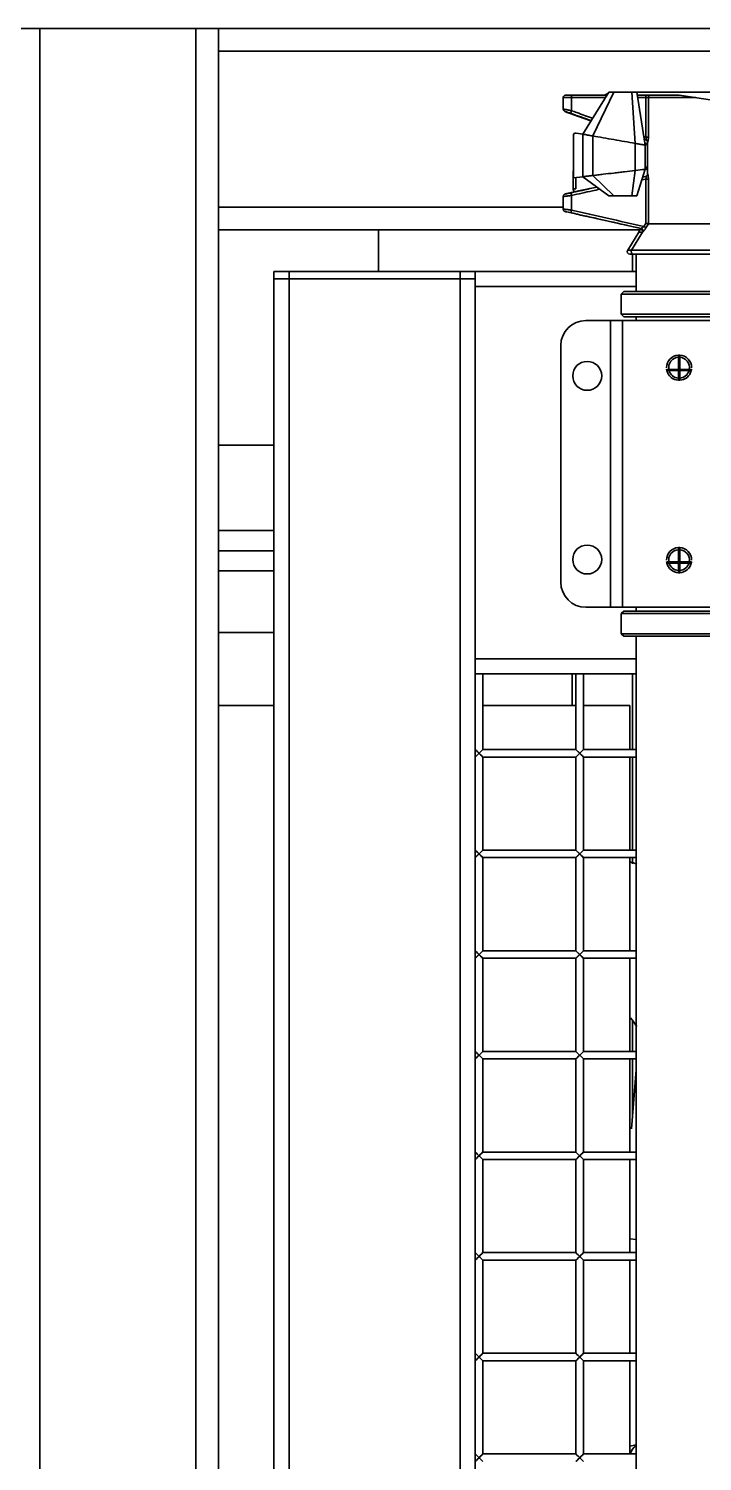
# Model space of a CAD drawing. Header units: millimetres. Extents: x 32496 to 166256, y 3504 to 23939.
# Drawn here: x 46754 to 47021, y 17153 to 17722 of the extents above; entities that cross this region are included whole.
import ezdxf

# ---------------------------------------------------------------- set-up
doc = ezdxf.new("R2010")
doc.units = ezdxf.units.MM
doc.layers.get('0').update_dxf_attribs({"lineweight": 35})

msp = doc.modelspace()

# ---------------------------------------------------------------- linework, layer by layer
at = {"linetype": 'Continuous'}
for p, q in [((52008.64, 17722.349), (40048.64, 17722.349)), ((46758.14, 17722.349), (46758.14, 15203.349)), ((46820.14, 17722.349), (46820.14, 15203.349)), ((46829.14, 17642.349), (46829.14, 17722.349)), ((47751.64, 17713.349), (46829.14, 17713.349)), ((46966.14, 17690.356), (46966.14, 17694.949)), ((46966.14, 17694.949), (46982.842, 17694.949)), ((46967.14, 17695.949), (46983.461, 17695.949)), ((46969.441, 17694.949), (46969.441, 17689.734)), ((46973.838, 17680.413), (46984.187, 17697.12)), ((46977.809, 17679.717), (46986.206, 17697.15)), ((46984.187, 17697.12), (46984.206, 17697.15)), ((46984.206, 17697.15), (46995.397, 17697.15)), ((46994.706, 17676.755), (46993.397, 17697.15)), ((46998.706, 17676.054), (46995.397, 17697.15)), ((47029.236, 17697.147), (46995.397, 17697.149)), ((46998.706, 17676.06), (46995.398, 17697.15)), ((46995.585, 17695.949), (47012.065, 17695.949)), ((46995.742, 17694.949), (47018.831, 17694.949)), ((46998.969, 17694.949), (46998.969, 17679.256)), ((46999.953, 17679.256), (46999.953, 17694.949)), ((47012.213, 17695.938), (47040.908, 17691.649)), ((46967.338, 17689.194), (46967.357, 17689.188)), ((46967.357, 17689.188), (46972.11, 17687.492)), ((46972.11, 17687.492), (46977.142, 17685.748)), ((46970.14, 17663.061), (46970.14, 17679.871)), ((46971.312, 17680.855), (46973.838, 17680.413)), ((46973.838, 17680.413), (46973.838, 17663.498)), ((46977.809, 17663.968), (46977.809, 17679.717)), ((46994.706, 17676.755), (46994.706, 17665.965)), ((46998.159, 17679.539), (46998.969, 17679.256)), ((46999.007, 17678.182), (46998.336, 17678.414)), ((46998.338, 17678.4), (46998.967, 17678.182)), ((46998.586, 17676.822), (46999.64, 17676.637)), ((46998.706, 17666.438), (46998.706, 17676.054)), ((46998.742, 17676.047), (46998.706, 17676.054)), ((46999.007, 17678.182), (46998.967, 17678.182)), ((46999.953, 17679.256), (46998.969, 17679.256)), ((46999.64, 17677.237), (46999.64, 17664.556)), ((46999.64, 17677.237), (46999.678, 17677.237)), ((46970.14, 17666.003), (46970.06, 17665.782)), ((46970.06, 17658.851), (46970.06, 17665.782)), ((46993.397, 17655.849), (46994.707, 17665.965)), ((46994.706, 17665.965), (46998.706, 17666.438)), ((46995.397, 17655.849), (46998.706, 17666.438)), ((46995.398, 17655.849), (46998.706, 17666.435)), ((46998.575, 17666.423), (46998.758, 17666.444)), ((46998.758, 17666.444), (46999.64, 17666.549)), ((46999.677, 17664.556), (46999.64, 17664.556)), ((46973.838, 17663.498), (46970.14, 17663.061)), ((46971.06, 17658.633), (46971.06, 17663.17)), ((46972.227, 17657.827), (46979.418, 17659.381)), ((46984.206, 17655.849), (46973.838, 17663.498)), ((46986.206, 17655.849), (46977.809, 17663.968)), ((46998.97, 17662.569), (46997.388, 17662.224)), ((46997.735, 17663.329), (46998.89, 17663.578)), ((46997.738, 17663.338), (46998.851, 17663.578)), ((46998.851, 17663.578), (46998.89, 17663.578)), ((46998.969, 17662.571), (46998.969, 17645.03)), ((46998.969, 17662.571), (46999.953, 17662.571)), ((46999.953, 17644.75), (46999.953, 17662.571)), ((46966.14, 17650.621), (46966.14, 17655.654)), ((46967.46, 17656.768), (46967.358, 17656.745)), ((46969.97, 17657.334), (46967.46, 17656.768)), ((46967.473, 17656.771), (46967.46, 17656.768)), ((46972.225, 17657.827), (46967.473, 17656.771)), ((46969.442, 17656.042), (46969.442, 17650.224)), ((46972.229, 17657.828), (46969.97, 17657.334)), ((46984.206, 17655.849), (46995.397, 17655.849)), ((46966.14, 17651.349), (46829.14, 17651.349)), ((46967.455, 17649.505), (46969.852, 17648.952)), ((46967.455, 17649.504), (46967.468, 17649.502)), ((46967.468, 17649.502), (46972.221, 17648.422)), ((46969.852, 17648.952), (46972.224, 17648.421)), ((46972.222, 17648.421), (46996.984, 17642.951)), ((46829.14, 17642.349), (46829.14, 15283.349)), ((46997.688, 17642.349), (46829.14, 17642.349)), ((46892.64, 17642.349), (46892.64, 17625.849)), ((46996.121, 17641.452), (46991.722, 17634.271)), ((46993.222, 17634.271), (46997.621, 17641.452)), ((46997.621, 17641.452), (46996.121, 17641.452)), ((46997.02, 17642.951), (46996.984, 17642.951)), ((46997.621, 17641.452), (46997.656, 17641.452)), ((47024.64, 17644.749), (46999.96, 17644.749)), ((46991.722, 17634.271), (46993.222, 17634.271)), ((46994.075, 17632.749), (46992.575, 17632.749)), ((47031.057, 17634.271), (46993.222, 17634.271)), ((46993.64, 17632.749), (46993.64, 17625.849)), ((47030.205, 17632.749), (46994.075, 17632.749)), ((46995.14, 17632.749), (46995.14, 17617.849)), ((46851.14, 17625.849), (46851.14, 17622.849)), ((46851.14, 17625.849), (46931.14, 17625.849)), ((46857.14, 17622.849), (46857.14, 17625.849)), ((46925.14, 17625.849), (46925.14, 17622.849)), ((46931.14, 17465.849), (46931.14, 17625.849)), ((46995.14, 17625.849), (46931.14, 17625.849)), ((46851.14, 17622.849), (46851.14, 15302.849)), ((46851.14, 17622.849), (46931.14, 17622.849)), ((46851.14, 17622.849), (46931.14, 17622.849)), ((46857.14, 15302.849), (46857.14, 17622.849)), ((46925.14, 17622.849), (46925.14, 15302.849)), ((46931.14, 17619.849), (46995.14, 17619.849)), ((46989.14, 17616.849), (46990.14, 17617.849)), ((46989.14, 17608.849), (46989.14, 17616.849)), ((46989.14, 17616.849), (47035.14, 17616.849)), ((46990.14, 17617.849), (47034.14, 17617.849)), ((47035.14, 17608.849), (46989.14, 17608.849)), ((46989.14, 17608.849), (46990.14, 17607.849)), ((47034.14, 17607.849), (46990.14, 17607.849)), ((46995.14, 17607.849), (46995.14, 17606.349)), ((46975.14, 17606.349), (47049.14, 17606.349)), ((46984.84, 17606.349), (46984.84, 17492.349)), ((46989.64, 17606.349), (46989.64, 17492.349)), ((46965.14, 17596.349), (46965.14, 17502.349)), ((47011.89, 17586.927), (47011.89, 17592.592)), ((47012.14, 17582.599), (47012.14, 17592.599)), ((47012.14, 17582.599), (47012.14, 17592.599)), ((47012.39, 17592.592), (47012.39, 17586.927)), ((47007.225, 17586.677), (47007.225, 17586.927)), ((47007.225, 17586.927), (47011.89, 17586.927)), ((47007.279, 17586.427), (47011.89, 17586.427)), ((47011.89, 17582.605), (47011.89, 17586.427)), ((47012.39, 17586.927), (47017.054, 17586.927)), ((47012.39, 17586.427), (47012.39, 17582.605)), ((47012.39, 17586.427), (47017.001, 17586.427)), ((47017.054, 17586.927), (47017.054, 17586.677)), ((46829.14, 17556.849), (46851.14, 17556.849)), ((46829.14, 17522.849), (46851.14, 17522.849)), ((47011.89, 17510.427), (47011.89, 17516.092)), ((47012.14, 17506.099), (47012.14, 17516.099)), ((47012.14, 17506.099), (47012.14, 17516.099)), ((47012.39, 17516.092), (47012.39, 17510.427)), ((46829.14, 17514.849), (46851.14, 17514.849)), ((47007.225, 17510.177), (47007.225, 17510.427)), ((47007.225, 17510.427), (47011.89, 17510.427)), ((47012.39, 17510.427), (47017.054, 17510.427)), ((47017.054, 17510.427), (47017.054, 17510.177)), ((46829.14, 17506.849), (46851.14, 17506.849)), ((47007.279, 17509.927), (47011.89, 17509.927)), ((47011.89, 17506.105), (47011.89, 17509.927)), ((47012.39, 17509.927), (47012.39, 17506.105)), ((47012.39, 17509.927), (47017.001, 17509.927)), ((47049.14, 17492.349), (46975.14, 17492.349)), ((46989.14, 17489.849), (46990.14, 17490.849)), ((46989.14, 17481.849), (46989.14, 17489.849)), ((46989.14, 17489.849), (47035.14, 17489.849)), ((46990.14, 17490.849), (47034.14, 17490.849)), ((46995.14, 17492.349), (46995.14, 17490.849)), ((46829.14, 17482.349), (46851.14, 17482.349)), ((47035.14, 17481.849), (46989.14, 17481.849)), ((46989.14, 17481.849), (46990.14, 17480.849)), ((47034.14, 17480.849), (46990.14, 17480.849)), ((46995.14, 17480.849), (46995.14, 16549.849)), ((46995.14, 17471.849), (46931.14, 17471.849)), ((46931.14, 16562.849), (46931.14, 17465.849)), ((46931.14, 17465.849), (46995.14, 17465.849)), ((46934.14, 17465.849), (46934.14, 17435.849)), ((46969.64, 17465.849), (46969.64, 17453.349)), ((46971.14, 17465.849), (46971.14, 17435.849)), ((46974.14, 17465.849), (46974.14, 17435.849)), ((46993.64, 17465.849), (46993.64, 17435.849)), ((46851.14, 17453.349), (46829.14, 17453.349)), ((46971.14, 17453.349), (46934.14, 17453.349)), ((46992.64, 17453.349), (46974.14, 17453.349)), ((46992.64, 17435.849), (46992.64, 17453.349)), ((46931.14, 17432.849), (46934.14, 17435.849)), ((46931.14, 17435.849), (46932.64, 17434.349)), ((46934.14, 17432.849), (46932.64, 17434.349)), ((46934.14, 17435.849), (46971.14, 17435.849)), ((46934.14, 17432.849), (46934.14, 17395.849)), ((46934.14, 17432.849), (46971.14, 17432.849)), ((46971.14, 17432.849), (46974.14, 17435.849)), ((46971.14, 17435.849), (46972.64, 17434.349)), ((46971.14, 17432.849), (46971.14, 17395.849)), ((46974.14, 17432.849), (46972.64, 17434.349)), ((46974.14, 17435.849), (46995.14, 17435.849)), ((46974.14, 17432.849), (46974.14, 17395.849)), ((46974.14, 17432.849), (46995.14, 17432.849)), ((46992.64, 17395.849), (46992.64, 17432.849)), ((46993.64, 17432.849), (46993.64, 17395.849)), ((46931.14, 17392.849), (46934.14, 17395.849)), ((46931.14, 17395.849), (46932.64, 17394.349)), ((46934.14, 17392.849), (46932.64, 17394.349)), ((46934.14, 17395.849), (46971.14, 17395.849)), ((46934.14, 17392.849), (46934.14, 17355.849)), ((46934.14, 17392.849), (46971.14, 17392.849)), ((46971.14, 17392.849), (46974.14, 17395.849)), ((46971.14, 17395.849), (46972.64, 17394.349)), ((46971.14, 17392.849), (46971.14, 17355.849)), ((46974.14, 17392.849), (46972.64, 17394.349)), ((46974.14, 17395.849), (46995.14, 17395.849)), ((46974.14, 17392.849), (46974.14, 17355.849)), ((46974.14, 17392.849), (46995.14, 17392.849)), ((46992.64, 17355.849), (46992.64, 17392.849)), ((46993.64, 17392.849), (46993.64, 17390.442)), ((46931.14, 17352.849), (46934.14, 17355.849)), ((46931.14, 17355.849), (46932.64, 17354.349)), ((46934.14, 17352.849), (46932.64, 17354.349)), ((46934.14, 17355.849), (46971.14, 17355.849)), ((46934.14, 17352.849), (46934.14, 17315.849)), ((46934.14, 17352.849), (46971.14, 17352.849)), ((46971.14, 17352.849), (46974.14, 17355.849)), ((46971.14, 17355.849), (46972.64, 17354.349)), ((46971.14, 17352.849), (46971.14, 17315.849)), ((46974.14, 17352.849), (46972.64, 17354.349)), ((46974.14, 17355.849), (46995.14, 17355.849)), ((46974.14, 17352.849), (46974.14, 17315.849)), ((46974.14, 17352.849), (46995.14, 17352.849)), ((46992.64, 17315.849), (46992.64, 17352.849)), ((46993.64, 17327.943), (46993.64, 17315.849)), ((46931.14, 17312.849), (46934.14, 17315.849)), ((46931.14, 17315.849), (46932.64, 17314.349)), ((46934.14, 17312.849), (46932.64, 17314.349)), ((46934.14, 17315.849), (46971.14, 17315.849)), ((46934.14, 17312.849), (46934.14, 17275.849)), ((46934.14, 17312.849), (46971.14, 17312.849)), ((46971.14, 17312.849), (46974.14, 17315.849)), ((46971.14, 17315.849), (46974.14, 17312.849)), ((46971.14, 17312.849), (46971.14, 17275.849)), ((46974.14, 17315.849), (46995.14, 17315.849)), ((46974.14, 17312.849), (46974.14, 17275.849)), ((46974.14, 17312.849), (46995.14, 17312.849)), ((46992.64, 17275.849), (46992.64, 17312.849)), ((46993.64, 17312.849), (46993.64, 17290.682)), ((46993.201, 17285.07), (46995.036, 17308.522)), ((46931.14, 17272.849), (46934.14, 17275.849)), ((46931.14, 17275.849), (46934.14, 17272.849)), ((46934.14, 17275.849), (46971.14, 17275.849)), ((46934.14, 17272.849), (46934.14, 17235.849)), ((46934.14, 17272.849), (46971.14, 17272.849)), ((46971.14, 17272.849), (46974.14, 17275.849)), ((46971.14, 17275.849), (46974.14, 17272.849)), ((46971.14, 17272.849), (46971.14, 17235.849)), ((46974.14, 17275.849), (46995.14, 17275.849)), ((46974.14, 17272.849), (46974.14, 17235.849)), ((46974.14, 17272.849), (46995.14, 17272.849)), ((46992.64, 17235.849), (46992.64, 17272.849)), ((46992.64, 17241.401), (46995.14, 17241.112)), ((46931.14, 17232.849), (46934.14, 17235.849)), ((46931.14, 17235.849), (46934.14, 17232.849)), ((46934.14, 17235.849), (46971.14, 17235.849)), ((46934.14, 17232.849), (46934.14, 17195.849)), ((46934.14, 17232.849), (46971.14, 17232.849)), ((46971.14, 17232.849), (46974.14, 17235.849)), ((46971.14, 17235.849), (46974.14, 17232.849)), ((46971.14, 17232.849), (46971.14, 17195.849)), ((46974.14, 17235.849), (46995.14, 17235.849)), ((46974.14, 17232.849), (46974.14, 17195.849)), ((46974.14, 17232.849), (46995.14, 17232.849)), ((46992.64, 17195.849), (46992.64, 17232.849)), ((46931.14, 17192.849), (46934.14, 17195.849)), ((46931.14, 17195.849), (46934.14, 17192.849)), ((46934.14, 17195.849), (46971.14, 17195.849)), ((46934.14, 17192.849), (46934.14, 17155.849)), ((46934.14, 17192.849), (46971.14, 17192.849)), ((46971.14, 17192.849), (46974.14, 17195.849)), ((46971.14, 17195.849), (46974.14, 17192.849)), ((46971.14, 17192.849), (46971.14, 17155.849)), ((46974.14, 17195.849), (46995.14, 17195.849)), ((46974.14, 17192.849), (46974.14, 17155.849)), ((46974.14, 17192.849), (46995.14, 17192.849)), ((46992.64, 17155.849), (46992.64, 17192.849)), ((46992.64, 17158.981), (46995.14, 17159.467)), ((46931.14, 17152.849), (46934.14, 17155.849)), ((46931.14, 17155.849), (46934.14, 17152.849)), ((46934.14, 17155.849), (46971.14, 17155.849)), ((46971.14, 17152.849), (46974.14, 17155.849)), ((46971.14, 17155.849), (46974.14, 17152.849)), ((46974.14, 17155.849), (46995.14, 17155.849))]:
    msp.add_line(p, q, dxfattribs=at)
for points in [[(46966.14, 17690.356), (46966.143, 17690.281), (46966.192, 17690.037), (46966.292, 17689.824), (46966.433, 17689.647), (46966.584, 17689.522), (46966.71, 17689.447), (46966.809, 17689.4), (46966.916, 17689.355), (46967.054, 17689.301), (46967.236, 17689.232), (46967.338, 17689.194)], [(46967.338, 17689.194), (46970.081, 17688.203), (46972.112, 17687.492)], [(46994.706, 17665.965), (46995.753, 17666.089), (46996.721, 17666.204)], [(46997.553, 17666.302), (46998.175, 17666.376), (46998.575, 17666.423)], [(46967.358, 17656.745), (46967.184, 17656.704), (46967.055, 17656.672), (46966.956, 17656.646), (46966.87, 17656.621), (46966.765, 17656.583), (46966.631, 17656.516), (46966.492, 17656.416), (46966.364, 17656.285), (46966.254, 17656.119), (46966.176, 17655.922), (46966.141, 17655.702), (46966.14, 17655.654)], [(46966.14, 17650.621), (46966.141, 17650.575), (46966.175, 17650.356), (46966.253, 17650.159), (46966.361, 17649.993), (46966.488, 17649.862), (46966.626, 17649.762), (46966.759, 17649.694), (46966.864, 17649.656), (46966.951, 17649.63), (46967.051, 17649.603), (46967.183, 17649.57), (46967.36, 17649.527), (46967.455, 17649.505)], [(46932.64, 17434.349), (46932.049, 17433.758), (46931.579, 17433.288), (46931.254, 17432.963)], [(46931.255, 17435.733), (46931.57, 17435.418), (46932.06, 17434.929), (46933.229, 17433.759)], [(46932.64, 17434.349), (46933.227, 17434.936), (46933.702, 17435.411), (46934.025, 17435.734)], [(46934.024, 17432.965), (46933.701, 17433.287), (46933.229, 17433.759)], [(46972.64, 17434.349), (46972.049, 17433.758), (46971.579, 17433.288), (46971.254, 17432.963)], [(46971.255, 17435.733), (46971.57, 17435.418), (46972.06, 17434.929), (46973.229, 17433.759)], [(46972.64, 17434.349), (46973.227, 17434.936), (46973.702, 17435.411), (46974.025, 17435.734)], [(46974.024, 17432.965), (46973.701, 17433.287), (46973.229, 17433.759)], [(46932.64, 17394.349), (46932.049, 17393.758), (46931.579, 17393.288), (46931.254, 17392.963)], [(46931.255, 17395.733), (46931.57, 17395.418), (46932.06, 17394.929), (46933.229, 17393.759)], [(46932.64, 17394.349), (46933.227, 17394.936), (46933.702, 17395.411), (46934.025, 17395.734)], [(46934.024, 17392.965), (46933.701, 17393.287), (46933.229, 17393.759)], [(46972.64, 17394.349), (46972.049, 17393.758), (46971.579, 17393.288), (46971.254, 17392.963)], [(46971.255, 17395.733), (46971.57, 17395.418), (46972.06, 17394.929), (46973.229, 17393.759)], [(46972.64, 17394.349), (46973.227, 17394.936), (46973.702, 17395.411), (46974.025, 17395.734)], [(46974.024, 17392.965), (46973.701, 17393.287), (46973.229, 17393.759)], [(46932.64, 17354.349), (46932.049, 17353.758), (46931.579, 17353.288), (46931.254, 17352.963)], [(46931.255, 17355.733), (46931.57, 17355.418), (46932.06, 17354.929), (46933.229, 17353.759)], [(46932.64, 17354.349), (46933.227, 17354.936), (46933.702, 17355.411), (46934.025, 17355.734)], [(46934.024, 17352.965), (46933.701, 17353.287), (46933.229, 17353.759)], [(46972.64, 17354.349), (46972.049, 17353.758), (46971.579, 17353.288), (46971.254, 17352.963)], [(46971.255, 17355.733), (46971.57, 17355.418), (46972.06, 17354.929), (46973.229, 17353.759)], [(46972.64, 17354.349), (46973.227, 17354.936), (46973.702, 17355.411), (46974.025, 17355.734)], [(46974.024, 17352.965), (46973.701, 17353.287), (46973.229, 17353.759)], [(46932.64, 17314.349), (46932.049, 17313.758), (46931.579, 17313.288), (46931.254, 17312.963)], [(46931.255, 17315.733), (46931.57, 17315.418), (46932.06, 17314.929), (46933.229, 17313.759)], [(46932.64, 17314.349), (46933.227, 17314.936), (46933.702, 17315.411), (46934.025, 17315.734)], [(46934.024, 17312.965), (46933.701, 17313.287), (46933.229, 17313.759)], [(46971.14, 17315.849), (46971.57, 17315.418), (46972.06, 17314.929), (46973.229, 17313.759)], [(46972.64, 17314.349), (46972.049, 17313.758), (46971.579, 17313.288), (46971.254, 17312.963)], [(46972.64, 17314.349), (46973.227, 17314.936), (46973.702, 17315.411), (46974.025, 17315.734)], [(46974.024, 17312.965), (46973.701, 17313.287), (46973.229, 17313.759)], [(46931.14, 17275.849), (46931.57, 17275.418), (46932.06, 17274.929), (46933.229, 17273.759)], [(46932.64, 17274.349), (46932.049, 17273.758), (46931.579, 17273.288), (46931.254, 17272.963)], [(46932.64, 17274.349), (46933.227, 17274.936), (46933.702, 17275.411), (46934.025, 17275.734)], [(46934.024, 17272.965), (46933.701, 17273.287), (46933.229, 17273.759)], [(46971.14, 17275.849), (46971.57, 17275.418), (46972.06, 17274.929), (46973.229, 17273.759)], [(46972.64, 17274.349), (46972.049, 17273.758), (46971.579, 17273.288), (46971.254, 17272.963)], [(46972.64, 17274.349), (46973.227, 17274.936), (46973.702, 17275.411), (46974.025, 17275.734)], [(46974.024, 17272.965), (46973.701, 17273.287), (46973.229, 17273.759)], [(46931.14, 17235.849), (46931.57, 17235.418), (46932.06, 17234.929), (46933.229, 17233.759)], [(46932.64, 17234.349), (46932.049, 17233.758), (46931.579, 17233.288), (46931.254, 17232.963)], [(46932.64, 17234.349), (46933.227, 17234.936), (46933.702, 17235.411), (46934.025, 17235.734)], [(46934.024, 17232.965), (46933.701, 17233.287), (46933.229, 17233.759)], [(46971.14, 17235.849), (46971.57, 17235.418), (46972.06, 17234.929), (46973.229, 17233.759)], [(46972.64, 17234.349), (46972.049, 17233.758), (46971.579, 17233.288), (46971.254, 17232.963)], [(46972.64, 17234.349), (46973.227, 17234.936), (46973.702, 17235.411), (46974.025, 17235.734)], [(46974.024, 17232.965), (46973.701, 17233.287), (46973.229, 17233.759)], [(46931.14, 17195.849), (46931.57, 17195.418), (46932.06, 17194.929), (46933.229, 17193.759)], [(46932.64, 17194.349), (46932.049, 17193.758), (46931.579, 17193.288), (46931.254, 17192.963)], [(46932.64, 17194.349), (46933.227, 17194.936), (46933.702, 17195.411), (46934.025, 17195.734)], [(46934.024, 17192.965), (46933.701, 17193.287), (46933.229, 17193.759)], [(46971.14, 17195.849), (46971.57, 17195.418), (46972.06, 17194.929), (46973.229, 17193.759)], [(46972.64, 17194.349), (46972.049, 17193.758), (46971.579, 17193.288), (46971.254, 17192.963)], [(46972.64, 17194.349), (46973.227, 17194.936), (46973.702, 17195.411), (46974.025, 17195.734)], [(46974.024, 17192.965), (46973.701, 17193.287), (46973.229, 17193.759)], [(46931.14, 17155.849), (46931.57, 17155.418), (46932.06, 17154.929), (46933.229, 17153.759)], [(46932.64, 17154.349), (46932.049, 17153.758), (46931.579, 17153.288), (46931.254, 17152.963)], [(46932.64, 17154.349), (46933.227, 17154.936), (46933.702, 17155.411), (46934.025, 17155.734)], [(46934.024, 17152.965), (46933.701, 17153.287), (46933.229, 17153.759)], [(46971.14, 17155.849), (46971.57, 17155.418), (46972.06, 17154.929), (46973.229, 17153.759)], [(46972.64, 17154.349), (46972.049, 17153.758), (46971.579, 17153.288), (46971.254, 17152.963)], [(46972.64, 17154.349), (46973.227, 17154.936), (46973.702, 17155.411), (46974.025, 17155.734)], [(46974.024, 17152.965), (46973.701, 17153.287), (46973.229, 17153.759)]]:
    msp.add_lwpolyline(points, dxfattribs=at)
for centre in [(46975.64, 17584.349), (46975.64, 17511.349)]:
    msp.add_circle(centre, 5.75, dxfattribs=at)
for centre, radius, start, end in [((46967.14, 17694.949), 1, 90, 180), ((46986.953, 17689.15), 8, 113.17098, 121.38729), ((47012.065, 17694.949), 1, 81.5, 90), ((46971.14, 17679.871), 1, 80.0579, 180), ((46998.64, 17677.237), 1, 0, 70.88027), ((46998.64, 17664.556), 1, 282.18863, 0), ((46973.06, 17658.851), 3, 179.99658, 208.27883), ((46995.268, 17641.975), 1, 328.51253, 22.14898), ((46996.768, 17641.975), 1, 328.51253, 77.54283), ((47651.42, 17231.61), 772.405, 147.639916, 147.753974), ((47742.226, 17180.426), 875.531, 147.972082, 148.09093), ((46992.575, 17633.749), 1, 148.51253, 270), ((46994.075, 17633.749), 1, 148.51253, 270), ((46975.14, 17596.349), 10, 90, 180), ((47012.14, 17587.599), 5, 92.86653, 180), ((47012.14, 17587.599), 4.134, 93.46705, 189.34743), ((47012.14, 17587.599), 4, 90, 93.58433), ((47012.14, 17587.599), 5, 87.15019, 92.84025), ((47012.14, 17587.599), 4, 86.41459, 90), ((47012.14, 17587.599), 5, 0, 87.13402), ((47012.14, 17587.599), 4.134, 350.65257, 86.53295), ((47012.14, 17587.599), 5, 187.07975, 190.61964), ((47012.14, 17587.599), 5, 190.58867, 193.53148), ((47012.14, 17587.599), 5, 193.54968, 267.13346), ((47012.14, 17587.599), 4.134, 196.46138, 266.53295), ((47012.14, 17587.599), 4, 189.66346, 197.0293), ((47012.14, 17587.599), 5, 272.86598, 346.45029), ((47012.14, 17587.599), 4.134, 273.46705, 343.53858), ((47012.14, 17587.599), 4, 342.9707, 350.33654), ((47012.14, 17587.599), 5, 346.46311, 349.40642), ((47012.14, 17587.599), 5, 349.38034, 352.92022), ((47012.14, 17587.599), 5, 267.1285, 272.85216), ((47012.14, 17587.599), 4, 266.41512, 270), ((47012.14, 17587.599), 4, 270, 273.58332), ((47012.14, 17511.099), 5, 92.86653, 180), ((47012.14, 17511.099), 5, 87.15019, 92.84025), ((47012.14, 17511.099), 5, 0, 87.13402), ((47012.14, 17511.099), 5, 187.07975, 190.61964), ((47012.14, 17511.099), 4.134, 93.46705, 189.34743), ((47012.14, 17511.099), 4, 189.66346, 197.0293), ((47012.14, 17511.099), 4, 90, 93.58487), ((47012.14, 17511.099), 4, 86.41459, 90), ((47012.14, 17511.099), 4.134, 350.65257, 86.53295), ((47012.14, 17511.099), 4, 342.9707, 350.33654), ((47012.14, 17511.099), 5, 349.38034, 352.92022), ((47012.14, 17511.099), 5, 190.58867, 193.53148), ((47012.14, 17511.099), 5, 193.54968, 267.13346), ((47012.14, 17511.099), 4.134, 196.46138, 266.53295), ((47012.14, 17511.099), 5, 267.1285, 272.85216), ((47012.14, 17511.099), 4, 266.41512, 270), ((47012.14, 17511.099), 4, 270, 273.58332), ((47012.14, 17511.099), 5, 272.86598, 346.45029), ((47012.14, 17511.099), 4.134, 273.46705, 343.53858), ((47012.14, 17511.099), 5, 346.46312, 349.40651), ((46975.14, 17502.349), 10, 180, 270), ((46967.64, 17307.849), 87, 71.43797, 73.22515), ((46967.64, 17307.849), 33, 32.9185, 40.1854), ((46997.679, 17154.867), 5, 121.57035, 168.12508)]:
    msp.add_arc(centre, radius, start, end, dxfattribs=at)
for points, knots in [([(46969.121, 17695.949), (46969.169, 17695.949), (46969.244, 17695.884), (46969.305, 17695.774), (46969.353, 17695.649), (46969.391, 17695.499), (46969.431, 17695.263), (46969.441, 17695.076), (46969.441, 17694.949)], [0, 0, 0, 0, 0.1311499, 0.2289955, 0.3502589, 0.4925095, 0.6517592, 1, 1, 1, 1]), ([(46998.969, 17694.949), (46998.969, 17695.014), (46998.969, 17695.141), (46998.969, 17695.326), (46998.968, 17695.497), (46998.967, 17695.647), (46998.966, 17695.756), (46998.965, 17695.828), (46998.964, 17695.87), (46998.963, 17695.902), (46998.963, 17695.928), (46998.96, 17695.938), (46998.962, 17695.949), (46998.961, 17695.949)], [0, 0, 0, 0, 0.1948961, 0.3826704, 0.5555007, 0.7069731, 0.8313542, 0.8817877, 0.923755, 0.9568292, 0.9806636, 0.9950905, 1, 1, 1, 1]), ([(46999.953, 17694.949), (46999.953, 17695.079), (47000.003, 17695.34), (47000.219, 17695.673), (47000.543, 17695.896), (47000.801, 17695.949), (47000.928, 17695.949)], [0, 0, 0, 0, 0.2529556, 0.5041446, 0.7529075, 1, 1, 1, 1]), ([(46966.14, 17690.356), (46966.14, 17690.357), (46966.146, 17690.359), (46966.154, 17690.359), (46966.171, 17690.358), (46966.204, 17690.356), (46966.261, 17690.349), (46966.347, 17690.336), (46966.456, 17690.319), (46966.586, 17690.297), (46966.736, 17690.271), (46966.97, 17690.23), (46967.297, 17690.169), (46967.721, 17690.088), (46968.176, 17689.998), (46968.487, 17689.934), (46968.645, 17689.902)], [0, 0, 0, 0, 0.0015097, 0.0052772, 0.0114829, 0.0201367, 0.0447781, 0.0791624, 0.1227527, 0.1746075, 0.2343752, 0.3017205, 0.4544433, 0.6260647, 0.8101413, 1, 1, 1, 1]), ([(46967.125, 17689.34), (46967.083, 17689.352), (46967.024, 17689.369), (46966.951, 17689.388), (46966.907, 17689.399), (46966.872, 17689.407), (46966.845, 17689.412), (46966.828, 17689.413), (46966.817, 17689.415), (46966.813, 17689.411), (46966.817, 17689.406), (46966.826, 17689.4), (46966.844, 17689.39), (46966.87, 17689.378), (46966.905, 17689.362), (46966.966, 17689.336), (46967.017, 17689.316), (46967.053, 17689.302)], [0, 0, 0, 0, 0.2217057, 0.3130887, 0.39015, 0.4518912, 0.4981337, 0.5289437, 0.5446749, 0.5482056, 0.5526561, 0.5718194, 0.606346, 0.6561651, 0.7208986, 0.8001011, 1, 1, 1, 1]), ([(46967.053, 17689.302), (46967.075, 17689.293), (46967.176, 17689.254), (46967.278, 17689.217), (46967.357, 17689.188)], [0, 0, 0, 0, 0.2192726, 1, 1, 1, 1]), ([(46967.457, 17689.24), (46967.426, 17689.25), (46967.316, 17689.284), (46967.205, 17689.317), (46967.125, 17689.34)], [0, 0, 0, 0, 0.2753149, 1, 1, 1, 1]), ([(46968.796, 17688.789), (46968.683, 17688.83), (46968.239, 17688.987), (46967.791, 17689.136), (46967.457, 17689.24)], [0, 0, 0, 0, 0.2559088, 1, 1, 1, 1]), ([(46968.645, 17689.902), (46968.712, 17689.888), (46968.978, 17689.833), (46969.243, 17689.777), (46969.441, 17689.734)], [0, 0, 0, 0, 0.2530762, 1, 1, 1, 1]), ([(46968.796, 17688.789), (46968.845, 17688.78), (46968.935, 17688.83), (46969.033, 17688.927), (46969.165, 17689.103), (46969.309, 17689.373), (46969.402, 17689.611), (46969.441, 17689.734)], [0, 0, 0, 0, 0.1242561, 0.2266007, 0.3570351, 0.6744491, 1, 1, 1, 1]), ([(46972.142, 17687.59), (46971.863, 17687.69), (46970.747, 17688.088), (46969.632, 17688.488), (46968.796, 17688.789)], [0, 0, 0, 0, 0.2504804, 1, 1, 1, 1]), ([(46969.441, 17689.734), (46970.129, 17689.484), (46972.895, 17688.481), (46975.663, 17687.487), (46977.744, 17686.744)], [0, 0, 0, 0, 0.2488211, 1, 1, 1, 1]), ([(46977.175, 17685.803), (46976.754, 17685.952), (46975.076, 17686.546), (46973.399, 17687.142), (46972.142, 17687.59)], [0, 0, 0, 0, 0.2507038, 1, 1, 1, 1]), ([(46973.838, 17680.413), (46973.889, 17680.404), (46974.031, 17680.367), (46974.387, 17680.304), (46974.975, 17680.217), (46975.797, 17680.061), (46976.763, 17679.879), (46977.453, 17679.779), (46977.809, 17679.717)], [0, 0, 0, 0, 0.0387925, 0.1093346, 0.2685572, 0.4812706, 0.7311256, 1, 1, 1, 1]), ([(46994.706, 17676.755), (46994.964, 17676.704), (46995.47, 17676.613), (46996.208, 17676.49), (46996.793, 17676.391), (46997.225, 17676.315), (46997.515, 17676.263), (46997.779, 17676.217), (46998.014, 17676.176), (46998.217, 17676.141), (46998.387, 17676.11), (46998.517, 17676.085), (46998.621, 17676.063), (46998.665, 17676.051), (46998.706, 17676.047), (46998.706, 17676.054)], [0, 0, 0, 0, 0.1935361, 0.3800793, 0.5523941, 0.6312261, 0.7041153, 0.7702931, 0.8291258, 0.8800222, 0.9224587, 0.9560393, 0.9803829, 0.9950482, 1, 1, 1, 1]), ([(46999.639, 17676.572), (46999.549, 17676.501), (46999.375, 17676.371), (46999.157, 17676.224), (46998.997, 17676.132), (46998.895, 17676.083), (46998.813, 17676.053), (46998.762, 17676.044), (46998.742, 17676.047)], [0, 0, 0, 0, 0.3277492, 0.6214865, 0.7484607, 0.8568, 0.9419048, 1, 1, 1, 1]), ([(46999.007, 17678.182), (46999.018, 17678.18), (46999.036, 17678.196), (46999.049, 17678.224), (46999.066, 17678.275), (46999.08, 17678.362), (46999.088, 17678.493), (46999.083, 17678.655), (46999.054, 17678.915), (46999.009, 17679.117), (46998.969, 17679.256)], [0, 0, 0, 0, 0.0287346, 0.0527575, 0.0846305, 0.1732071, 0.2924072, 0.4403427, 0.6106211, 1, 1, 1, 1]), ([(46999.007, 17678.182), (46999.199, 17678.115), (46999.548, 17677.855), (46999.678, 17677.44), (46999.678, 17677.237)], [0, 0, 0, 0, 0.4995831, 1, 1, 1, 1]), ([(46999.953, 17679.256), (46999.953, 17679.125), (46999.948, 17678.869), (46999.927, 17678.496), (46999.894, 17678.151), (46999.852, 17677.848), (46999.806, 17677.598), (46999.766, 17677.43), (46999.734, 17677.329), (46999.714, 17677.281), (46999.699, 17677.251), (46999.684, 17677.237), (46999.678, 17677.237)], [0, 0, 0, 0, 0.190242, 0.3743493, 0.5446266, 0.6961141, 0.8207683, 0.915003, 0.9490892, 0.9744303, 0.9910869, 1, 1, 1, 1]), ([(46977.809, 17663.968), (46978.514, 17664.042), (46979.922, 17664.208), (46982.737, 17664.553), (46985.553, 17664.885), (46988.37, 17665.215), (46991.186, 17665.55), (46993.298, 17665.799), (46994.706, 17665.965)], [0, 0, 0, 0, 0.1249991, 0.2500017, 0.5000002, 0.6250003, 0.7500002, 1, 1, 1, 1]), ([(46999.639, 17667.288), (46999.518, 17667.29), (46999.295, 17667.305), (46999.035, 17667.351), (46998.867, 17667.408), (46998.769, 17667.455), (46998.706, 17667.516), (46998.706, 17667.556)], [0, 0, 0, 0, 0.3596861, 0.6645013, 0.7849601, 0.8802561, 1, 1, 1, 1]), ([(46998.706, 17666.584), (46998.706, 17666.62), (46998.774, 17666.668), (46998.868, 17666.705), (46998.984, 17666.737), (46999.122, 17666.762), (46999.344, 17666.79), (46999.518, 17666.8), (46999.639, 17666.801)], [0, 0, 0, 0, 0.1075942, 0.2013644, 0.3223066, 0.4674069, 0.6323159, 1, 1, 1, 1]), ([(46999.677, 17664.556), (46999.677, 17664.446), (46999.639, 17664.22), (46999.471, 17663.915), (46999.21, 17663.686), (46998.997, 17663.601), (46998.89, 17663.578)], [0, 0, 0, 0, 0.2429375, 0.5004261, 0.757661, 1, 1, 1, 1]), ([(46999.677, 17664.556), (46999.683, 17664.556), (46999.697, 17664.542), (46999.712, 17664.513), (46999.732, 17664.466), (46999.763, 17664.369), (46999.804, 17664.204), (46999.85, 17663.961), (46999.892, 17663.663), (46999.939, 17663.195), (46999.953, 17662.825), (46999.953, 17662.571)], [0, 0, 0, 0, 0.0088531, 0.0253346, 0.0504794, 0.084314, 0.1769694, 0.3012692, 0.4517801, 0.6227272, 1, 1, 1, 1]), ([(46980.56, 17658.528), (46979.627, 17658.321), (46975.919, 17657.498), (46972.214, 17656.668), (46969.442, 17656.04)], [0, 0, 0, 0, 0.2517412, 1, 1, 1, 1]), ([(46971.06, 17658.633), (46970.937, 17658.633), (46970.754, 17658.64), (46970.518, 17658.667), (46970.362, 17658.693), (46970.232, 17658.727), (46970.131, 17658.765), (46970.06, 17658.815), (46970.06, 17658.851)], [0, 0, 0, 0, 0.3500091, 0.5211106, 0.6755103, 0.8032545, 0.8988601, 1, 1, 1, 1]), ([(46975.729, 17658.571), (46975.432, 17658.509), (46974.265, 17658.264), (46973.098, 17658.016), (46972.229, 17657.828)], [0, 0, 0, 0, 0.2543098, 1, 1, 1, 1]), ([(46972.237, 17657.762), (46972.835, 17657.895), (46975.239, 17658.428), (46977.645, 17658.958), (46979.451, 17659.355)], [0, 0, 0, 0, 0.2488814, 1, 1, 1, 1]), ([(46973.838, 17663.498), (46974.278, 17663.55), (46974.913, 17663.624), (46975.765, 17663.727), (46976.409, 17663.801), (46977.097, 17663.883), (46977.569, 17663.942), (46977.809, 17663.968)], [0, 0, 0, 0, 0.3328149, 0.4797717, 0.6435381, 0.8189137, 1, 1, 1, 1]), ([(46998.969, 17662.57), (46998.995, 17662.7), (46999.026, 17662.942), (46999.017, 17663.258), (46998.972, 17663.462), (46998.93, 17663.555), (46998.901, 17663.579), (46998.89, 17663.578)], [0, 0, 0, 0, 0.3817362, 0.6971355, 0.9081724, 0.9677704, 1, 1, 1, 1]), ([(46968.643, 17655.937), (46968.482, 17655.916), (46968.166, 17655.876), (46967.706, 17655.82), (46967.28, 17655.769), (46966.955, 17655.731), (46966.723, 17655.706), (46966.576, 17655.69), (46966.448, 17655.677), (46966.341, 17655.666), (46966.258, 17655.659), (46966.202, 17655.654), (46966.17, 17655.653), (46966.153, 17655.652), (46966.146, 17655.653), (46966.14, 17655.653), (46966.14, 17655.654)], [0, 0, 0, 0, 0.1930006, 0.379219, 0.5512831, 0.7036295, 0.7698668, 0.8287207, 0.8800117, 0.922718, 0.9561668, 0.9803522, 0.9888937, 0.9950062, 0.9986803, 1, 1, 1, 1]), ([(46967.248, 17656.677), (46967.206, 17656.67), (46967.145, 17656.659), (46967.07, 17656.647), (46967.026, 17656.64), (46966.99, 17656.635), (46966.963, 17656.631), (46966.944, 17656.63), (46966.934, 17656.629), (46966.929, 17656.631), (46966.931, 17656.634), (46966.934, 17656.635), (46966.943, 17656.639), (46966.959, 17656.644), (46966.985, 17656.652), (46967.019, 17656.662), (46967.082, 17656.678), (46967.133, 17656.691), (46967.169, 17656.7)], [0, 0, 0, 0, 0.226859, 0.3199408, 0.3985905, 0.4622214, 0.5105119, 0.5432391, 0.5603161, 0.5634298, 0.5662985, 0.5725446, 0.5826196, 0.614459, 0.661876, 0.7246772, 0.802359, 1, 1, 1, 1]), ([(46967.169, 17656.7), (46967.191, 17656.705), (46967.292, 17656.729), (46967.394, 17656.753), (46967.473, 17656.771)], [0, 0, 0, 0, 0.2179614, 1, 1, 1, 1]), ([(46967.588, 17656.742), (46967.557, 17656.735), (46967.444, 17656.713), (46967.33, 17656.692), (46967.248, 17656.677)], [0, 0, 0, 0, 0.2762572, 1, 1, 1, 1]), ([(46968.912, 17657.019), (46968.8, 17656.994), (46968.359, 17656.897), (46967.918, 17656.806), (46967.588, 17656.742)], [0, 0, 0, 0, 0.2548932, 1, 1, 1, 1]), ([(46969.442, 17656.042), (46969.376, 17656.033), (46969.11, 17655.998), (46968.844, 17655.963), (46968.643, 17655.937)], [0, 0, 0, 0, 0.2452401, 1, 1, 1, 1]), ([(46968.911, 17657.019), (46969.188, 17657.081), (46970.296, 17657.329), (46971.405, 17657.577), (46972.237, 17657.762)], [0, 0, 0, 0, 0.249467, 1, 1, 1, 1]), ([(46968.912, 17657.019), (46968.96, 17657.025), (46969.045, 17656.972), (46969.13, 17656.868), (46969.242, 17656.686), (46969.353, 17656.408), (46969.417, 17656.166), (46969.442, 17656.042)], [0, 0, 0, 0, 0.124932, 0.2264565, 0.3552857, 0.6714517, 1, 1, 1, 1]), ([(46966.14, 17650.621), (46966.14, 17650.622), (46966.146, 17650.622), (46966.153, 17650.623), (46966.17, 17650.622), (46966.202, 17650.621), (46966.257, 17650.616), (46966.341, 17650.609), (46966.447, 17650.598), (46966.575, 17650.584), (46966.722, 17650.568), (46966.953, 17650.542), (46967.279, 17650.504), (46967.704, 17650.452), (46968.163, 17650.394), (46968.479, 17650.353), (46968.64, 17650.332)], [0, 0, 0, 0, 0.0013443, 0.0050187, 0.0110926, 0.01956, 0.0436616, 0.0772947, 0.1199731, 0.1708846, 0.229788, 0.2964446, 0.4481743, 0.6209467, 0.8065352, 1, 1, 1, 1]), ([(46967.237, 17649.599), (46967.195, 17649.606), (46967.136, 17649.617), (46967.062, 17649.629), (46967.019, 17649.636), (46966.984, 17649.641), (46966.957, 17649.645), (46966.939, 17649.645), (46966.93, 17649.647), (46966.925, 17649.645), (46966.927, 17649.642), (46966.93, 17649.641), (46966.938, 17649.637), (46966.954, 17649.631), (46966.98, 17649.623), (46967.013, 17649.614), (46967.075, 17649.597), (46967.125, 17649.585), (46967.161, 17649.576)], [0, 0, 0, 0, 0.2266437, 0.3195103, 0.3978997, 0.461247, 0.5092421, 0.5416674, 0.5584561, 0.5615029, 0.5645314, 0.570948, 0.5811776, 0.6132627, 0.6608161, 0.7236422, 0.8013826, 1, 1, 1, 1]), ([(46967.161, 17649.576), (46967.183, 17649.57), (46967.286, 17649.545), (46967.388, 17649.52), (46967.468, 17649.502)], [0, 0, 0, 0, 0.2182754, 1, 1, 1, 1]), ([(46967.569, 17649.535), (46967.538, 17649.541), (46967.428, 17649.563), (46967.317, 17649.584), (46967.237, 17649.599)], [0, 0, 0, 0, 0.2763988, 1, 1, 1, 1]), ([(46968.907, 17649.248), (46968.794, 17649.274), (46968.349, 17649.374), (46967.902, 17649.469), (46967.569, 17649.535)], [0, 0, 0, 0, 0.2556799, 1, 1, 1, 1]), ([(46968.64, 17650.332), (46968.708, 17650.323), (46968.975, 17650.288), (46969.242, 17650.252), (46969.442, 17650.225)], [0, 0, 0, 0, 0.2541294, 1, 1, 1, 1]), ([(46968.907, 17649.248), (46968.955, 17649.242), (46969.041, 17649.296), (46969.127, 17649.4), (46969.239, 17649.581), (46969.351, 17649.859), (46969.416, 17650.1), (46969.442, 17650.225)], [0, 0, 0, 0, 0.1250349, 0.2266923, 0.3555787, 0.6717378, 1, 1, 1, 1]), ([(46972.23, 17648.489), (46971.953, 17648.552), (46970.845, 17648.804), (46969.737, 17649.057), (46968.907, 17649.248)], [0, 0, 0, 0, 0.2505303, 1, 1, 1, 1]), ([(46969.442, 17650.226), (46974.166, 17649.132), (46983.732, 17646.956), (46993.305, 17644.812), (46998.148, 17643.732)], [0, 0, 0, 0, 0.4942711, 1, 1, 1, 1]), ([(46972.224, 17648.421), (46972.481, 17648.364), (46973.524, 17648.135), (46974.568, 17647.909), (46975.355, 17647.74)], [0, 0, 0, 0, 0.2461336, 1, 1, 1, 1]), ([(46997.02, 17642.951), (46992.846, 17643.873), (46984.58, 17645.705), (46976.318, 17647.559), (46972.23, 17648.489)], [0, 0, 0, 0, 0.5048844, 1, 1, 1, 1]), ([(46997.02, 17642.951), (46997.026, 17642.951), (46997.042, 17642.956), (46997.07, 17642.967), (46997.108, 17642.986), (46997.18, 17643.024), (46997.288, 17643.089), (46997.438, 17643.184), (46997.606, 17643.299), (46997.85, 17643.477), (46998.03, 17643.625), (46998.148, 17643.731)], [0, 0, 0, 0, 0.0126787, 0.0347717, 0.066113, 0.1064113, 0.2111726, 0.3414572, 0.492254, 0.6558253, 1, 1, 1, 1]), ([(46997.02, 17642.951), (46997.119, 17642.929), (46997.321, 17642.851), (46997.58, 17642.636), (46997.76, 17642.33), (46997.803, 17642.092), (46997.803, 17641.975)], [0, 0, 0, 0, 0.2247052, 0.4746072, 0.7383258, 1, 1, 1, 1]), ([(46998.998, 17643.208), (46998.927, 17643.093), (46998.783, 17642.869), (46998.563, 17642.548), (46998.348, 17642.253), (46998.149, 17641.993), (46997.995, 17641.802), (46997.885, 17641.674), (46997.817, 17641.598), (46997.76, 17641.537), (46997.715, 17641.492), (46997.682, 17641.466), (46997.663, 17641.452), (46997.656, 17641.452)], [0, 0, 0, 0, 0.182859, 0.3602172, 0.526195, 0.6764043, 0.8038242, 0.8577708, 0.9041739, 0.9419293, 0.9706037, 0.9899638, 1, 1, 1, 1]), ([(46997.803, 17641.975), (46997.803, 17641.926), (46997.789, 17641.744), (46997.725, 17641.566), (46997.656, 17641.452)], [0, 0, 0, 0, 0.2687547, 1, 1, 1, 1]), ([(46998.148, 17643.731), (46998.331, 17643.616), (46998.579, 17643.461), (46998.863, 17643.288), (46998.963, 17643.228), (46998.998, 17643.208)], [0, 0, 0, 0, 0.65043, 0.8778762, 1, 1, 1, 1]), ([(46998.969, 17645.03), (46999.079, 17644.999), (46999.407, 17644.906), (46999.734, 17644.81), (46999.953, 17644.75)], [0, 0, 0, 0, 0.3335779, 1, 1, 1, 1]), ([(46999.96, 17644.749), (46999.959, 17644.749), (46999.956, 17644.749), (46999.954, 17644.749), (46999.953, 17644.75)], [0, 0, 0, 0, 0.4968849, 1, 1, 1, 1])]:
    msp.add_open_spline(points, degree=3, knots=knots, dxfattribs=at)
msp.add_open_spline([(46994.706, 17676.755), (46991.89, 17677.247), (46986.258, 17678.236), (46980.625, 17679.222), (46977.809, 17679.717)], degree=3, dxfattribs=at)

doc.saveas('drawing.dxf')
